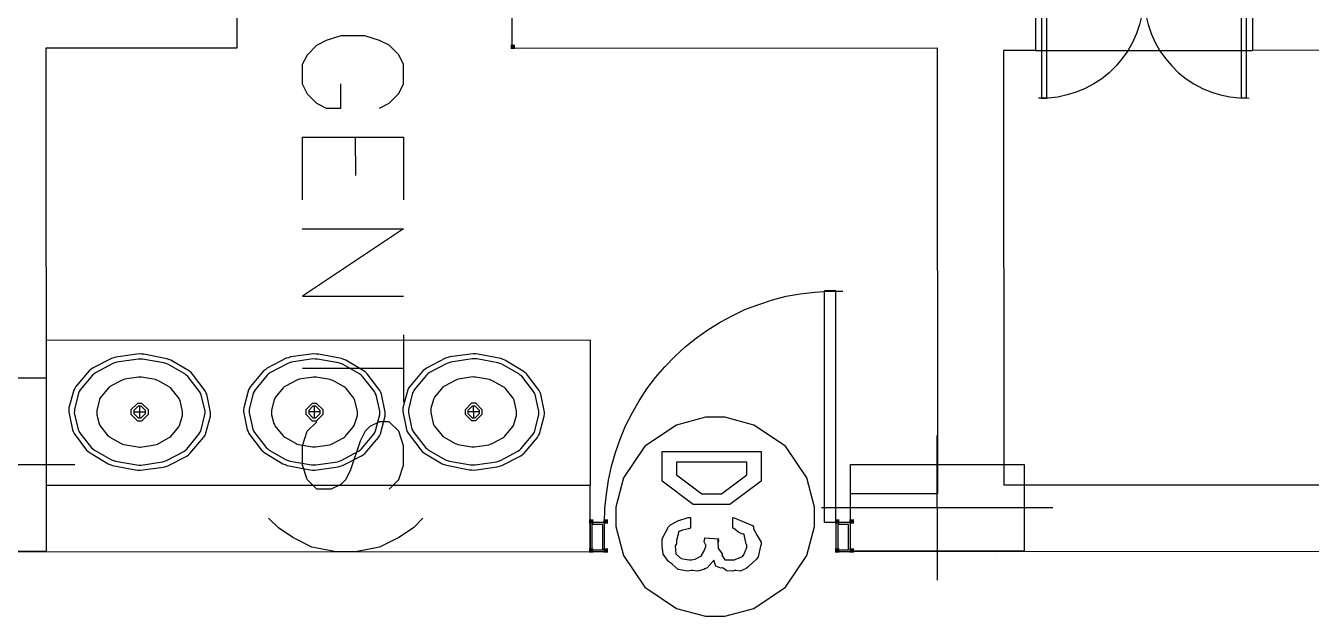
# Model space of a CAD drawing. Extents: x 0 to 23.4, y 0 to 16.5.
# Drawn here: x 14.442 to 15.608, y 13.648 to 14.183 of the extents above; entities that cross this region are included whole.
import ezdxf

# ---------------------------------------------------------------- set-up
doc = ezdxf.new("R2010")
doc.units = 0
doc.layers.get('0').update_dxf_attribs({"linetype": 'CONTINUOUS'})

msp = doc.modelspace()

# ---------------------------------------------------------------- linework, layer by layer
at = {"color": 0}
for points in [[(15.3582, 14.2213), (15.3582, 14.161)], [(15.555, 14.2214), (15.555, 14.161)], [(15.4562, 14.2103), (15.4558, 14.2017), (15.4546, 14.1929), (15.4526, 14.1846), (15.4499, 14.1763), (15.4463, 14.1683), (15.4419, 14.1607), (15.4369, 14.1536), (15.4313, 14.1469), (15.425, 14.1408), (15.4182, 14.1354), (15.411, 14.1307), (15.4032, 14.1265), (15.3951, 14.1232), (15.3868, 14.1206), (15.3783, 14.1187), (15.3696, 14.1178), (15.3608, 14.1176)], [(15.3636, 14.2103), (15.3636, 14.1176)], [(15.3683, 14.2103), (15.3683, 14.1176)], [(15.4565, 14.2103), (15.4569, 14.2017), (15.4582, 14.1929), (15.4603, 14.1846), (15.4631, 14.1763), (15.4667, 14.1683), (15.471, 14.1607), (15.476, 14.1536), (15.4817, 14.1469), (15.4879, 14.1408), (15.4947, 14.1354), (15.5019, 14.1307), (15.5097, 14.1265), (15.5178, 14.1233), (15.5261, 14.1207), (15.5346, 14.1189), (15.5433, 14.1179), (15.5519, 14.1178)], [(15.5446, 14.2104), (15.5446, 14.1178)], [(15.5492, 14.2104), (15.5493, 14.1178)], [(14.6338, 14.1933), (14.6338, 14.1632)], [(14.8831, 14.1935), (14.8831, 14.1632)], [(14.7631, 14.1088), (14.7718, 14.1131), (14.7806, 14.1219), (14.7849, 14.1307), (14.7849, 14.1482), (14.7806, 14.1569), (14.7718, 14.1657), (14.7631, 14.17), (14.7499, 14.1743), (14.7281, 14.1743), (14.7149, 14.17), (14.7061, 14.1656), (14.6974, 14.1568), (14.6931, 14.1481), (14.6931, 14.1306), (14.6974, 14.1218), (14.7061, 14.1131), (14.7149, 14.1088), (14.7281, 14.1088), (14.7281, 14.1307)], [(14.6338, 14.1632), (14.4606, 14.1631)], [(14.4606, 14.1631), (14.4607, 13.7668)], [(14.4606, 14.1631), (14.4607, 13.7668)], [(14.8831, 14.1632), (15.2689, 14.1635)], [(15.2689, 14.1635), (15.2692, 13.7592)], [(15.3582, 14.161), (15.3293, 14.1608)], [(15.3293, 14.1608), (15.3294, 13.7671)], [(15.3582, 14.161), (15.555, 14.161)], [(15.8844, 14.1611), (15.555, 14.161)], [(15.3636, 14.1176), (15.3683, 14.1176)], [(15.5493, 14.1178), (15.5446, 14.1178)], [(14.6931, 14.0825), (14.785, 14.0825), (14.785, 14.0257)], [(14.6931, 14.0825), (14.6931, 14.0256)], [(14.7411, 14.0825), (14.7413, 14.0475)], [(14.6931, 13.9994), (14.785, 13.9994), (14.6932, 13.9382), (14.785, 13.9382)], [(14.9672, 13.7329), (14.9676, 13.7458), (14.9689, 13.7586), (14.9708, 13.7714), (14.9736, 13.784), (14.9771, 13.7965), (14.9814, 13.8087), (14.9864, 13.8206), (14.9922, 13.8321), (14.9986, 13.8433), (15.0057, 13.8541), (15.0136, 13.8644), (15.0219, 13.8742), (15.031, 13.8835), (15.0404, 13.8922), (15.0506, 13.9004), (15.0611, 13.9078), (15.0721, 13.9147), (15.0835, 13.9208), (15.0951, 13.9263), (15.1072, 13.9308), (15.1196, 13.9349), (15.1321, 13.9381), (15.1447, 13.9404), (15.1576, 13.9419), (15.1704, 13.9428), (15.1833, 13.9428)], [(15.1667, 13.733), (15.1667, 13.9429)], [(15.1771, 13.9429), (15.1667, 13.9429)], [(15.1772, 13.733), (15.1771, 13.9429)], [(14.785, 13.9032), (14.785, 13.842)], [(14.9542, 13.8982), (14.4607, 13.8981)], [(14.9542, 13.8982), (14.9542, 13.767)], [(14.5221, 13.8823), (14.5201, 13.8818), (14.5029, 13.8729), (14.5014, 13.8717)], [(14.5231, 13.8777), (14.5213, 13.8771), (14.5056, 13.8688), (14.5042, 13.8677)], [(14.5472, 13.8857), (14.5451, 13.8858), (14.524, 13.883), (14.5221, 13.8823)], [(14.5462, 13.8811), (14.5442, 13.8812), (14.5249, 13.8783), (14.5231, 13.8777)], [(14.5694, 13.8771), (14.5675, 13.8777), (14.5482, 13.8811), (14.5462, 13.8811)], [(14.5722, 13.8808), (14.5703, 13.8815), (14.5493, 13.8856), (14.5472, 13.8857)], [(14.5879, 13.8665), (14.5865, 13.8677), (14.5711, 13.8765), (14.5694, 13.8771)], [(14.5922, 13.8689), (14.5907, 13.8702), (14.574, 13.8801), (14.5722, 13.8808)], [(14.6806, 13.8824), (14.6786, 13.8819), (14.6614, 13.873), (14.6599, 13.8718)], [(14.6815, 13.8778), (14.6799, 13.8772), (14.6642, 13.8689), (14.6626, 13.8677)], [(14.7058, 13.8857), (14.7036, 13.8858), (14.6825, 13.8831), (14.6806, 13.8824)], [(14.7049, 13.8812), (14.7028, 13.8813), (14.6833, 13.8784), (14.6815, 13.8778)], [(14.7279, 13.8771), (14.726, 13.8778), (14.7068, 13.8812), (14.7049, 13.8812)], [(14.7308, 13.8808), (14.7287, 13.8816), (14.7079, 13.8857), (14.7058, 13.8857)], [(14.7465, 13.8666), (14.745, 13.8677), (14.7296, 13.8765), (14.7279, 13.8771)], [(14.7507, 13.8689), (14.7493, 13.8702), (14.7326, 13.8802), (14.7308, 13.8808)], [(14.825, 13.8825), (14.8231, 13.8819), (14.8058, 13.873), (14.8043, 13.8718)], [(14.826, 13.8778), (14.8242, 13.8773), (14.8085, 13.8689), (14.8071, 13.8678)], [(14.8501, 13.8858), (14.8481, 13.8859), (14.8269, 13.8831), (14.825, 13.8825)], [(14.8492, 13.8813), (14.8472, 13.8813), (14.8278, 13.8784), (14.826, 13.8778)], [(14.8724, 13.8772), (14.8704, 13.8778), (14.8513, 13.8813), (14.8492, 13.8813)], [(14.8753, 13.8809), (14.8732, 13.8816), (14.8524, 13.8857), (14.8501, 13.8858)], [(14.8908, 13.8666), (14.8894, 13.8678), (14.874, 13.8766), (14.8724, 13.8772)], [(14.8951, 13.869), (14.8936, 13.8703), (14.8769, 13.8802), (14.8753, 13.8809)], [(14.5014, 13.8717), (14.4999, 13.8706), (14.4876, 13.8562), (14.4867, 13.8545)], [(14.5042, 13.8677), (14.5028, 13.8666), (14.4917, 13.8533), (14.4908, 13.8517)], [(14.6008, 13.8502), (14.6, 13.8518), (14.5893, 13.8654), (14.5879, 13.8665)], [(14.6057, 13.8508), (14.6049, 13.8525), (14.5936, 13.8676), (14.5922, 13.8689)], [(14.6599, 13.8718), (14.6583, 13.8707), (14.6461, 13.8563), (14.6451, 13.8547)], [(14.6626, 13.8677), (14.6612, 13.8666), (14.6503, 13.8533), (14.6494, 13.8518)], [(14.785, 13.8726), (14.6932, 13.8725)], [(14.7593, 13.8503), (14.7585, 13.8518), (14.7478, 13.8655), (14.7465, 13.8666)], [(14.7643, 13.8509), (14.7635, 13.8526), (14.7521, 13.8677), (14.7507, 13.8689)], [(14.8043, 13.8718), (14.8028, 13.8707), (14.7906, 13.8564), (14.7896, 13.8547)], [(14.8071, 13.8678), (14.8057, 13.8667), (14.7946, 13.8534), (14.7939, 13.8518)], [(14.9037, 13.8504), (14.9029, 13.8519), (14.8922, 13.8656), (14.8908, 13.8666)], [(14.9088, 13.8509), (14.9079, 13.8527), (14.8965, 13.8677), (14.8951, 13.869)], [(14.4867, 13.8545), (14.4858, 13.8531), (14.4814, 13.8369), (14.4814, 13.8352)], [(14.5183, 13.8558), (14.5174, 13.8551), (14.5101, 13.8463), (14.5096, 13.8453)], [(14.5307, 13.8625), (14.5296, 13.8621), (14.5192, 13.8566), (14.5183, 13.8558)], [(14.546, 13.8648), (14.5446, 13.8649), (14.5318, 13.8629), (14.5307, 13.8625)], [(14.5611, 13.8621), (14.5599, 13.8626), (14.5472, 13.8648), (14.546, 13.8648)], [(14.5733, 13.8552), (14.5724, 13.856), (14.5622, 13.8618), (14.5611, 13.8621)], [(14.5818, 13.8445), (14.5814, 13.8455), (14.5742, 13.8545), (14.5733, 13.8552)], [(14.6451, 13.8547), (14.6443, 13.8532), (14.64, 13.837), (14.6399, 13.8352)], [(14.6768, 13.8559), (14.6758, 13.8552), (14.6686, 13.8464), (14.6682, 13.8453)], [(14.6892, 13.8625), (14.6881, 13.8622), (14.6778, 13.8567), (14.6768, 13.8559)], [(14.7044, 13.8649), (14.7032, 13.8649), (14.6904, 13.863), (14.6892, 13.8625)], [(14.7197, 13.8622), (14.7185, 13.8626), (14.7057, 13.8649), (14.7044, 13.8649)], [(14.7319, 13.8553), (14.731, 13.8561), (14.7207, 13.8618), (14.7197, 13.8622)], [(14.7404, 13.8446), (14.7399, 13.8456), (14.7328, 13.8546), (14.7319, 13.8553)], [(14.7896, 13.8547), (14.7888, 13.8533), (14.7844, 13.837), (14.7843, 13.8353)], [(14.8213, 13.856), (14.8203, 13.8553), (14.8131, 13.8465), (14.8125, 13.8454)], [(14.8336, 13.8626), (14.8325, 13.8622), (14.8222, 13.8567), (14.8213, 13.856)], [(14.8489, 13.8649), (14.8476, 13.865), (14.8349, 13.863), (14.8336, 13.8626)], [(14.864, 13.8622), (14.8629, 13.8627), (14.8501, 13.8649), (14.8489, 13.8649)], [(14.8764, 13.8554), (14.8754, 13.8561), (14.8651, 13.8619), (14.864, 13.8622)], [(14.8849, 13.8446), (14.8843, 13.8457), (14.8772, 13.8547), (14.8764, 13.8554)], [(14.4908, 13.8517), (14.4901, 13.8504), (14.4864, 13.8355), (14.4864, 13.8339)], [(14.5096, 13.8453), (14.5092, 13.8444), (14.5067, 13.8346), (14.5067, 13.8336)], [(14.5846, 13.8327), (14.5846, 13.8337), (14.5824, 13.8436), (14.5818, 13.8445)], [(14.6049, 13.8323), (14.6049, 13.8339), (14.6014, 13.8488), (14.6008, 13.8502)], [(14.6099, 13.8311), (14.6099, 13.8328), (14.6064, 13.8493), (14.6057, 13.8508)], [(14.6494, 13.8518), (14.6486, 13.8504), (14.6449, 13.8356), (14.6449, 13.834)], [(14.6682, 13.8454), (14.6676, 13.8445), (14.6651, 13.8346), (14.6651, 13.8336)], [(14.7431, 13.8327), (14.7431, 13.8338), (14.7408, 13.8437), (14.7404, 13.8446)], [(14.7633, 13.8324), (14.7633, 13.8339), (14.76, 13.8489), (14.7593, 13.8503)], [(14.7683, 13.8312), (14.7683, 13.8329), (14.765, 13.8493), (14.7643, 13.8509)], [(14.7939, 13.8518), (14.7931, 13.8505), (14.7893, 13.8356), (14.7893, 13.834)], [(14.8125, 13.8454), (14.8121, 13.8446), (14.8096, 13.8364), (14.8096, 13.8337)], [(14.8875, 13.8328), (14.8875, 13.8339), (14.8853, 13.8438), (14.8849, 13.8446)], [(14.9078, 13.8324), (14.9078, 13.834), (14.9044, 13.849), (14.9037, 13.8504)], [(14.9128, 13.8312), (14.9128, 13.833), (14.9094, 13.8494), (14.9088, 13.8509)], [(14.4814, 13.8352), (14.4814, 13.8335), (14.4846, 13.817), (14.4854, 13.8154)], [(14.4864, 13.8339), (14.4863, 13.8324), (14.4897, 13.8174), (14.4904, 13.816)], [(14.5067, 13.8336), (14.5067, 13.8306), (14.5089, 13.8226), (14.5093, 13.8217)], [(14.5508, 13.8331), (14.5404, 13.8331)], [(14.5456, 13.8278), (14.5456, 13.8384)], [(14.5817, 13.821), (14.5821, 13.8219), (14.5846, 13.83), (14.5846, 13.8327)], [(14.6003, 13.8145), (14.601, 13.8159), (14.6047, 13.8308), (14.6049, 13.8323)], [(14.6046, 13.8116), (14.6054, 13.8132), (14.6097, 13.8294), (14.6099, 13.8311)], [(14.6399, 13.8352), (14.6399, 13.8336), (14.6432, 13.8171), (14.6439, 13.8155)], [(14.6449, 13.834), (14.6449, 13.8325), (14.6482, 13.8175), (14.6489, 13.8161)], [(14.6651, 13.8336), (14.6651, 13.8307), (14.6674, 13.8227), (14.6679, 13.8218)], [(14.7093, 13.8332), (14.6989, 13.8332)], [(14.7042, 13.8279), (14.7042, 13.8384)], [(14.7401, 13.821), (14.7406, 13.8219), (14.7431, 13.8301), (14.7431, 13.8327)], [(14.7589, 13.8146), (14.7596, 13.816), (14.7633, 13.8308), (14.7633, 13.8324)], [(14.7631, 13.8117), (14.7639, 13.8133), (14.7683, 13.8295), (14.7683, 13.8312)], [(14.7843, 13.8353), (14.7843, 13.8336), (14.7876, 13.8172), (14.7883, 13.8156)], [(14.7893, 13.834), (14.7893, 13.8325), (14.7926, 13.8175), (14.7933, 13.8161)], [(14.8096, 13.8337), (14.8096, 13.8327), (14.8118, 13.8227), (14.8122, 13.8218)], [(14.8537, 13.8332), (14.8433, 13.8332)], [(14.8486, 13.828), (14.8485, 13.8385)], [(14.8846, 13.8211), (14.885, 13.822), (14.8875, 13.8301), (14.8875, 13.8328)], [(14.9033, 13.8146), (14.904, 13.816), (14.9078, 13.8309), (14.9078, 13.8324)], [(14.9075, 13.8118), (14.9083, 13.8133), (14.9126, 13.8295), (14.9128, 13.8312)], [(14.5093, 13.8217), (14.5099, 13.8207), (14.5168, 13.8117), (14.5178, 13.811)], [(14.5729, 13.8104), (14.5738, 13.8111), (14.5811, 13.8199), (14.5817, 13.821)], [(14.6679, 13.8218), (14.6683, 13.8208), (14.6754, 13.8118), (14.6764, 13.8111)], [(14.7719, 13.7632), (14.7807, 13.772), (14.785, 13.7851), (14.785, 13.8026), (14.7807, 13.8157), (14.7719, 13.8244), (14.7632, 13.8244), (14.7544, 13.82), (14.75, 13.8157), (14.7457, 13.8069), (14.7369, 13.7807), (14.7326, 13.7719), (14.7282, 13.7676), (14.7194, 13.7632), (14.7064, 13.7632), (14.6976, 13.7719), (14.6932, 13.785), (14.6932, 13.8025), (14.6975, 13.8157), (14.7062, 13.8244)], [(14.7314, 13.8105), (14.7324, 13.8112), (14.7396, 13.82), (14.7401, 13.821)], [(14.8122, 13.8218), (14.8128, 13.8208), (14.8199, 13.8119), (14.8207, 13.8111)], [(14.8758, 13.8105), (14.8768, 13.8113), (14.884, 13.8201), (14.8846, 13.8211)], [(14.4854, 13.8154), (14.4863, 13.8138), (14.4975, 13.7987), (14.499, 13.7974)], [(14.4904, 13.816), (14.4911, 13.8145), (14.5019, 13.8008), (14.5032, 13.7997)], [(14.5178, 13.811), (14.5186, 13.8103), (14.5289, 13.8045), (14.53, 13.8041)], [(14.5606, 13.8038), (14.5617, 13.8041), (14.5719, 13.8097), (14.5729, 13.8104)], [(14.5871, 13.7986), (14.5883, 13.7996), (14.5994, 13.813), (14.6003, 13.8145)], [(14.5899, 13.7945), (14.5912, 13.7957), (14.6036, 13.81), (14.6046, 13.8116)], [(14.6439, 13.8155), (14.6447, 13.8138), (14.6561, 13.7987), (14.6575, 13.7975)], [(14.6489, 13.8161), (14.6497, 13.8145), (14.6604, 13.8009), (14.6618, 13.7998)], [(14.6764, 13.8111), (14.6772, 13.8103), (14.6875, 13.8046), (14.6886, 13.8041)], [(14.719, 13.8038), (14.7201, 13.8042), (14.7306, 13.8098), (14.7314, 13.8105)], [(14.7456, 13.7987), (14.7469, 13.7997), (14.7581, 13.813), (14.7589, 13.8146)], [(14.7483, 13.7945), (14.7499, 13.7957), (14.7622, 13.8101), (14.7631, 13.8117)], [(14.7883, 13.8156), (14.7892, 13.8139), (14.8006, 13.7988), (14.8019, 13.7975)], [(14.7933, 13.8161), (14.7942, 13.8146), (14.8049, 13.801), (14.8063, 13.7999)], [(14.8207, 13.8111), (14.8217, 13.8104), (14.8318, 13.8046), (14.8331, 13.8042)], [(14.8635, 13.8039), (14.8646, 13.8043), (14.875, 13.8098), (14.8758, 13.8105)], [(14.89, 13.7987), (14.8914, 13.7998), (14.9025, 13.8131), (14.9033, 13.8146)], [(14.8928, 13.7947), (14.8943, 13.7958), (14.9065, 13.8102), (14.9075, 13.8118)], [(15.2692, 13.6807), (15.269, 13.812)], [(14.499, 13.7974), (14.5006, 13.7961), (14.5171, 13.7862), (14.5189, 13.7855)], [(14.5032, 13.7997), (14.5046, 13.7986), (14.5201, 13.7898), (14.5218, 13.7892)], [(14.53, 13.8041), (14.5313, 13.8037), (14.5439, 13.8015), (14.5453, 13.8014)], [(14.5453, 13.8014), (14.5465, 13.8014), (14.5593, 13.8034), (14.5606, 13.8038)], [(14.5682, 13.7886), (14.5699, 13.7891), (14.5856, 13.7975), (14.5871, 13.7986)], [(14.6575, 13.7975), (14.659, 13.7962), (14.6756, 13.7862), (14.6775, 13.7855)], [(14.6618, 13.7998), (14.6632, 13.7987), (14.6786, 13.7898), (14.6803, 13.7892)], [(14.6886, 13.8041), (14.6897, 13.8038), (14.7025, 13.8015), (14.7038, 13.8015)], [(14.7038, 13.8015), (14.7051, 13.8015), (14.7178, 13.8034), (14.719, 13.8038)], [(14.7267, 13.7886), (14.7285, 13.7892), (14.7442, 13.7976), (14.7456, 13.7987)], [(14.8019, 13.7975), (14.8035, 13.7963), (14.82, 13.7863), (14.8219, 13.7856)], [(14.8063, 13.7999), (14.8075, 13.7987), (14.8231, 13.7899), (14.8247, 13.7893)], [(14.8331, 13.8042), (14.8342, 13.8038), (14.8469, 13.8016), (14.8482, 13.8015)], [(14.8482, 13.8015), (14.8494, 13.8015), (14.8622, 13.8035), (14.8635, 13.8039)], [(14.8711, 13.7887), (14.8728, 13.7892), (14.8886, 13.7976), (14.89, 13.7987)], [(14.4869, 13.7854), (14.3557, 13.7853)], [(14.5189, 13.7855), (14.521, 13.7848), (14.5418, 13.7807), (14.5439, 13.7805)], [(14.5218, 13.7892), (14.5236, 13.7885), (14.5429, 13.7852), (14.5449, 13.7851)], [(14.5439, 13.7805), (14.5461, 13.7805), (14.5671, 13.7833), (14.5692, 13.7839)], [(14.5449, 13.7851), (14.5469, 13.7851), (14.5663, 13.788), (14.5682, 13.7886)], [(14.5692, 13.7839), (14.571, 13.7845), (14.5883, 13.7933), (14.5899, 13.7945)], [(14.6775, 13.7855), (14.6794, 13.7848), (14.7003, 13.7807), (14.7025, 13.7806)], [(14.6803, 13.7892), (14.6822, 13.7886), (14.7014, 13.7852), (14.7035, 13.7852)], [(14.7025, 13.7806), (14.7046, 13.7805), (14.7257, 13.7834), (14.7276, 13.784)], [(14.7035, 13.7852), (14.7054, 13.7852), (14.7249, 13.788), (14.7267, 13.7886)], [(14.7276, 13.784), (14.7296, 13.7846), (14.7468, 13.7934), (14.7483, 13.7945)], [(14.8219, 13.7856), (14.8239, 13.7849), (14.8447, 13.7808), (14.8469, 13.7807)], [(14.8247, 13.7893), (14.8267, 13.7887), (14.8458, 13.7853), (14.8479, 13.7852)], [(14.8469, 13.7807), (14.849, 13.7806), (14.87, 13.7834), (14.8721, 13.784)], [(14.8479, 13.7852), (14.8499, 13.7852), (14.8693, 13.7881), (14.8711, 13.7887)], [(14.8721, 13.784), (14.874, 13.7846), (14.8913, 13.7935), (14.8928, 13.7947)], [(14.4607, 13.7668), (14.9542, 13.767)], [(14.9542, 13.7066), (14.9542, 13.767)], [(15.3294, 13.7671), (15.6483, 13.7673)], [(14.9542, 13.7066), (14.9542, 13.7591)], [(15.3217, 13.7068), (15.1904, 13.7067), (15.1904, 13.7592), (15.2692, 13.7592)], [(14.8026, 13.737), (14.7939, 13.7283), (14.7807, 13.7195), (14.7632, 13.7107), (14.7414, 13.7063), (14.7239, 13.7063), (14.7019, 13.7107), (14.6844, 13.7194), (14.6714, 13.7282), (14.6626, 13.7369)], [(15.374, 13.7464), (15.1642, 13.7463)], [(14.9672, 13.7329), (14.9542, 13.7329)], [(14.9672, 13.7329), (14.9542, 13.7329)], [(14.9542, 13.7329), (14.9542, 13.7066)], [(14.9542, 13.7329), (14.9542, 13.7066)], [(14.9657, 13.7312), (14.9558, 13.7312)], [(14.9558, 13.7312), (14.9558, 13.7082)], [(14.9657, 13.7082), (14.9657, 13.7312)], [(14.9672, 13.7066), (14.9672, 13.7329)], [(14.9672, 13.7066), (14.9672, 13.7329)], [(15.1772, 13.733), (15.1667, 13.733)], [(15.1904, 13.733), (15.1772, 13.733)], [(15.1904, 13.733), (15.1772, 13.733)], [(15.1772, 13.733), (15.1772, 13.7067)], [(15.1772, 13.733), (15.1772, 13.7067)], [(15.1887, 13.7313), (15.1789, 13.7313)], [(15.1789, 13.7313), (15.1789, 13.7083)], [(15.1887, 13.7083), (15.1887, 13.7313)], [(15.1904, 13.7067), (15.1904, 13.733)], [(15.1904, 13.7067), (15.1904, 13.733)], [(14.4004, 13.7064), (14.9542, 13.7066)], [(14.9542, 13.7066), (14.9672, 13.7066)], [(14.9542, 13.7066), (14.9672, 13.7066)], [(14.9558, 13.7082), (14.9657, 13.7082)], [(15.1772, 13.7067), (15.1904, 13.7067)], [(15.1772, 13.7067), (15.1904, 13.7067)], [(15.1789, 13.7083), (15.1887, 13.7083)], [(15.3217, 13.7068), (15.6483, 13.7069)]]:
    msp.add_lwpolyline(points, dxfattribs=at)
at = {"color": 0, "const_width": 0.002}
for points in [[(14.8831, 14.1632), (14.8851, 14.1632), (14.8851, 14.1653), (14.8831, 14.1653), (14.8831, 14.1632)], [(14.9542, 13.7329), (14.9561, 13.7329), (14.9561, 13.7349), (14.9542, 13.7349), (14.9542, 13.7329)], [(14.9542, 13.7329), (14.9561, 13.7329), (14.9561, 13.7349), (14.9542, 13.7349), (14.9542, 13.7329)], [(14.9672, 13.7329), (14.9693, 13.7329), (14.9693, 13.7349), (14.9672, 13.7349), (14.9672, 13.7329)], [(14.9672, 13.7329), (14.9693, 13.7329), (14.9693, 13.7349), (14.9672, 13.7349), (14.9672, 13.7329)], [(15.1772, 13.733), (15.1793, 13.733), (15.1793, 13.735), (15.1772, 13.735), (15.1772, 13.733)], [(15.1772, 13.733), (15.1793, 13.733), (15.1793, 13.735), (15.1772, 13.735), (15.1772, 13.733)], [(15.1904, 13.733), (15.1924, 13.733), (15.1924, 13.735), (15.1904, 13.735), (15.1904, 13.733)], [(15.1904, 13.733), (15.1924, 13.733), (15.1924, 13.735), (15.1904, 13.735), (15.1904, 13.733)], [(14.9542, 13.7066), (14.9561, 13.7066), (14.9561, 13.7086), (14.9542, 13.7086), (14.9542, 13.7066)], [(14.9542, 13.7066), (14.9561, 13.7066), (14.9561, 13.7086), (14.9542, 13.7086), (14.9542, 13.7066)], [(14.9672, 13.7066), (14.9693, 13.7066), (14.9693, 13.7086), (14.9672, 13.7086), (14.9672, 13.7066)], [(14.9672, 13.7066), (14.9693, 13.7066), (14.9693, 13.7086), (14.9672, 13.7086), (14.9672, 13.7066)], [(15.1772, 13.7067), (15.1793, 13.7067), (15.1793, 13.7087), (15.1772, 13.7087), (15.1772, 13.7067)], [(15.1772, 13.7067), (15.1793, 13.7067), (15.1793, 13.7087), (15.1772, 13.7087), (15.1772, 13.7067)], [(15.1904, 13.7067), (15.1924, 13.7067), (15.1924, 13.7087), (15.1904, 13.7087), (15.1904, 13.7067)], [(15.1904, 13.7067), (15.1924, 13.7067), (15.1924, 13.7087), (15.1904, 13.7087), (15.1904, 13.7067)]]:
    msp.add_lwpolyline(points, close=True, dxfattribs=at)
at = {"color": 0}
for points in [[(14.3819, 13.8641), (14.4607, 13.8641), (14.4608, 13.7067), (14.3819, 13.7066), (14.3819, 13.8641)], [(14.3819, 13.8641), (14.4607, 13.8641), (14.4608, 13.7067), (14.3819, 13.7066), (14.3819, 13.8641)], [(14.4608, 13.7067), (14.3819, 13.7066), (14.3819, 13.8641), (14.4607, 13.8641), (14.4608, 13.7067)], [(14.5535, 13.8331), (14.5535, 13.8351), (14.5475, 13.841), (14.5456, 13.841), (14.5436, 13.841), (14.5376, 13.8351), (14.5376, 13.8331), (14.5376, 13.8312), (14.5436, 13.8253), (14.5456, 13.8253), (14.5475, 13.8253), (14.5535, 13.8312), (14.5535, 13.8331)], [(14.5508, 13.8331), (14.5508, 13.8345), (14.5469, 13.8384), (14.5456, 13.8384), (14.5443, 13.8384), (14.5404, 13.8345), (14.5404, 13.8331), (14.5404, 13.8318), (14.5443, 13.8278), (14.5456, 13.8278), (14.5469, 13.8278), (14.5508, 13.8318), (14.5508, 13.8331)], [(14.7121, 13.8332), (14.7121, 13.8352), (14.7061, 13.841), (14.7042, 13.841), (14.7021, 13.841), (14.6963, 13.8352), (14.6963, 13.8332), (14.6963, 13.8312), (14.7021, 13.8253), (14.7042, 13.8253), (14.7061, 13.8253), (14.7121, 13.8312), (14.7121, 13.8332)], [(14.7093, 13.8332), (14.7093, 13.8345), (14.7054, 13.8384), (14.7042, 13.8384), (14.7028, 13.8384), (14.6989, 13.8345), (14.6989, 13.8332), (14.6989, 13.8319), (14.7028, 13.8279), (14.7042, 13.8279), (14.7054, 13.8279), (14.7093, 13.8319), (14.7093, 13.8332)], [(14.8564, 13.8332), (14.8564, 13.8352), (14.8504, 13.8411), (14.8485, 13.8411), (14.8465, 13.8411), (14.8407, 13.8352), (14.8407, 13.8332), (14.8407, 13.8313), (14.8465, 13.8254), (14.8485, 13.8254), (14.8504, 13.8254), (14.8564, 13.8313), (14.8564, 13.8332)], [(14.8537, 13.8332), (14.8537, 13.8346), (14.8499, 13.8385), (14.8485, 13.8385), (14.8472, 13.8385), (14.8433, 13.8346), (14.8433, 13.8332), (14.8433, 13.8319), (14.8472, 13.828), (14.8485, 13.828), (14.8499, 13.828), (14.8537, 13.8319), (14.8537, 13.8332)], [(15.1578, 13.7382), (15.1578, 13.747), (15.1507, 13.7734), (15.1314, 13.8021), (15.1026, 13.8214), (15.0764, 13.8284), (15.0676, 13.8284), (15.0587, 13.8284), (15.0325, 13.8214), (15.0038, 13.8021), (14.9844, 13.7734), (14.9774, 13.747), (14.9774, 13.7382), (14.9774, 13.7295), (14.9844, 13.7031), (15.0038, 13.6745), (15.0325, 13.6551), (15.0587, 13.648), (15.0676, 13.648), (15.0764, 13.648), (15.1026, 13.6551), (15.1314, 13.6745), (15.1507, 13.7031), (15.1578, 13.7295), (15.1578, 13.7382)], [(15.0196, 13.7974), (15.1092, 13.7974), (15.1092, 13.7775), (15.1092, 13.7705), (15.081, 13.7492), (15.0647, 13.7492), (15.0478, 13.7492), (15.0196, 13.7705), (15.0196, 13.7764), (15.0196, 13.7974)], [(15.0324, 13.7877), (15.0324, 13.7768), (15.0324, 13.7762), (15.0554, 13.759), (15.065, 13.759), (15.0735, 13.759), (15.0964, 13.7762), (15.0964, 13.777), (15.0964, 13.7877), (15.0324, 13.7877)], [(15.3478, 13.7857), (15.3478, 13.707), (15.1904, 13.7069), (15.1903, 13.7857), (15.3478, 13.7857)], [(15.3478, 13.7857), (15.3478, 13.707), (15.1904, 13.7069), (15.1903, 13.7857), (15.3478, 13.7857)], [(15.1904, 13.7069), (15.1903, 13.7857), (15.3478, 13.7857), (15.3478, 13.707), (15.1904, 13.7069)], [(15.0451, 13.7375), (15.0451, 13.7279), (15.0433, 13.7274), (15.0379, 13.726), (15.036, 13.7253), (15.0354, 13.7251), (15.0347, 13.7248), (15.0324, 13.7166), (15.0324, 13.7138), (15.0314, 13.7119), (15.0318, 13.7046), (15.0357, 13.7013), (15.0362, 13.701), (15.0367, 13.7003), (15.0439, 13.6991), (15.0462, 13.6991), (15.0462, 13.6991), (15.0496, 13.6997), (15.0547, 13.7025), (15.0554, 13.7032), (15.0553, 13.7032), (15.0574, 13.7067), (15.0593, 13.7114), (15.0593, 13.7129), (15.0587, 13.7131), (15.0575, 13.7154), (15.0582, 13.7186), (15.0581, 13.7192), (15.0708, 13.7182), (15.0704, 13.7178), (15.0696, 13.7165), (15.0708, 13.7168), (15.0708, 13.7168), (15.07, 13.7153), (15.0704, 13.7094), (15.0735, 13.7054), (15.074, 13.7045), (15.0738, 13.7035), (15.0765, 13.6993), (15.0821, 13.6991), (15.084, 13.6991), (15.0842, 13.6988), (15.0924, 13.7023), (15.0929, 13.703), (15.0932, 13.703), (15.0964, 13.7103), (15.0964, 13.7127), (15.0957, 13.7135), (15.0938, 13.7221), (15.0932, 13.7227), (15.0924, 13.7224), (15.0888, 13.7243), (15.0847, 13.7277), (15.0836, 13.7279), (15.0836, 13.7375), (15.0849, 13.7372), (15.1014, 13.7303), (15.1025, 13.7292), (15.1025, 13.7273), (15.1058, 13.7213), (15.1092, 13.7152), (15.1092, 13.7132), (15.1086, 13.7117), (15.1065, 13.7019), (15.106, 13.701), (15.1051, 13.6997), (15.0979, 13.693), (15.0971, 13.6925), (15.0956, 13.6913), (15.0903, 13.689), (15.0864, 13.6895), (15.0851, 13.6895), (15.0835, 13.689), (15.0781, 13.6892), (15.0749, 13.6915), (15.074, 13.6919), (15.0728, 13.6916), (15.0681, 13.6935), (15.0667, 13.6981), (15.0663, 13.6988), (15.0656, 13.6976), (15.06, 13.6915), (15.059, 13.6913), (15.0574, 13.6903), (15.0515, 13.6888), (15.0471, 13.6895), (15.0457, 13.6895), (15.0429, 13.6889), (15.034, 13.6903), (15.0285, 13.6953), (15.0272, 13.6965), (15.0253, 13.6976), (15.0206, 13.7043), (15.0196, 13.7118), (15.0196, 13.7143), (15.0196, 13.7183), (15.0253, 13.7292), (15.0265, 13.7303), (15.0271, 13.7308), (15.0339, 13.7344), (15.0432, 13.7374), (15.0451, 13.7375)]]:
    msp.add_lwpolyline(points, close=True, dxfattribs=at)

doc.saveas('drawing.dxf')
